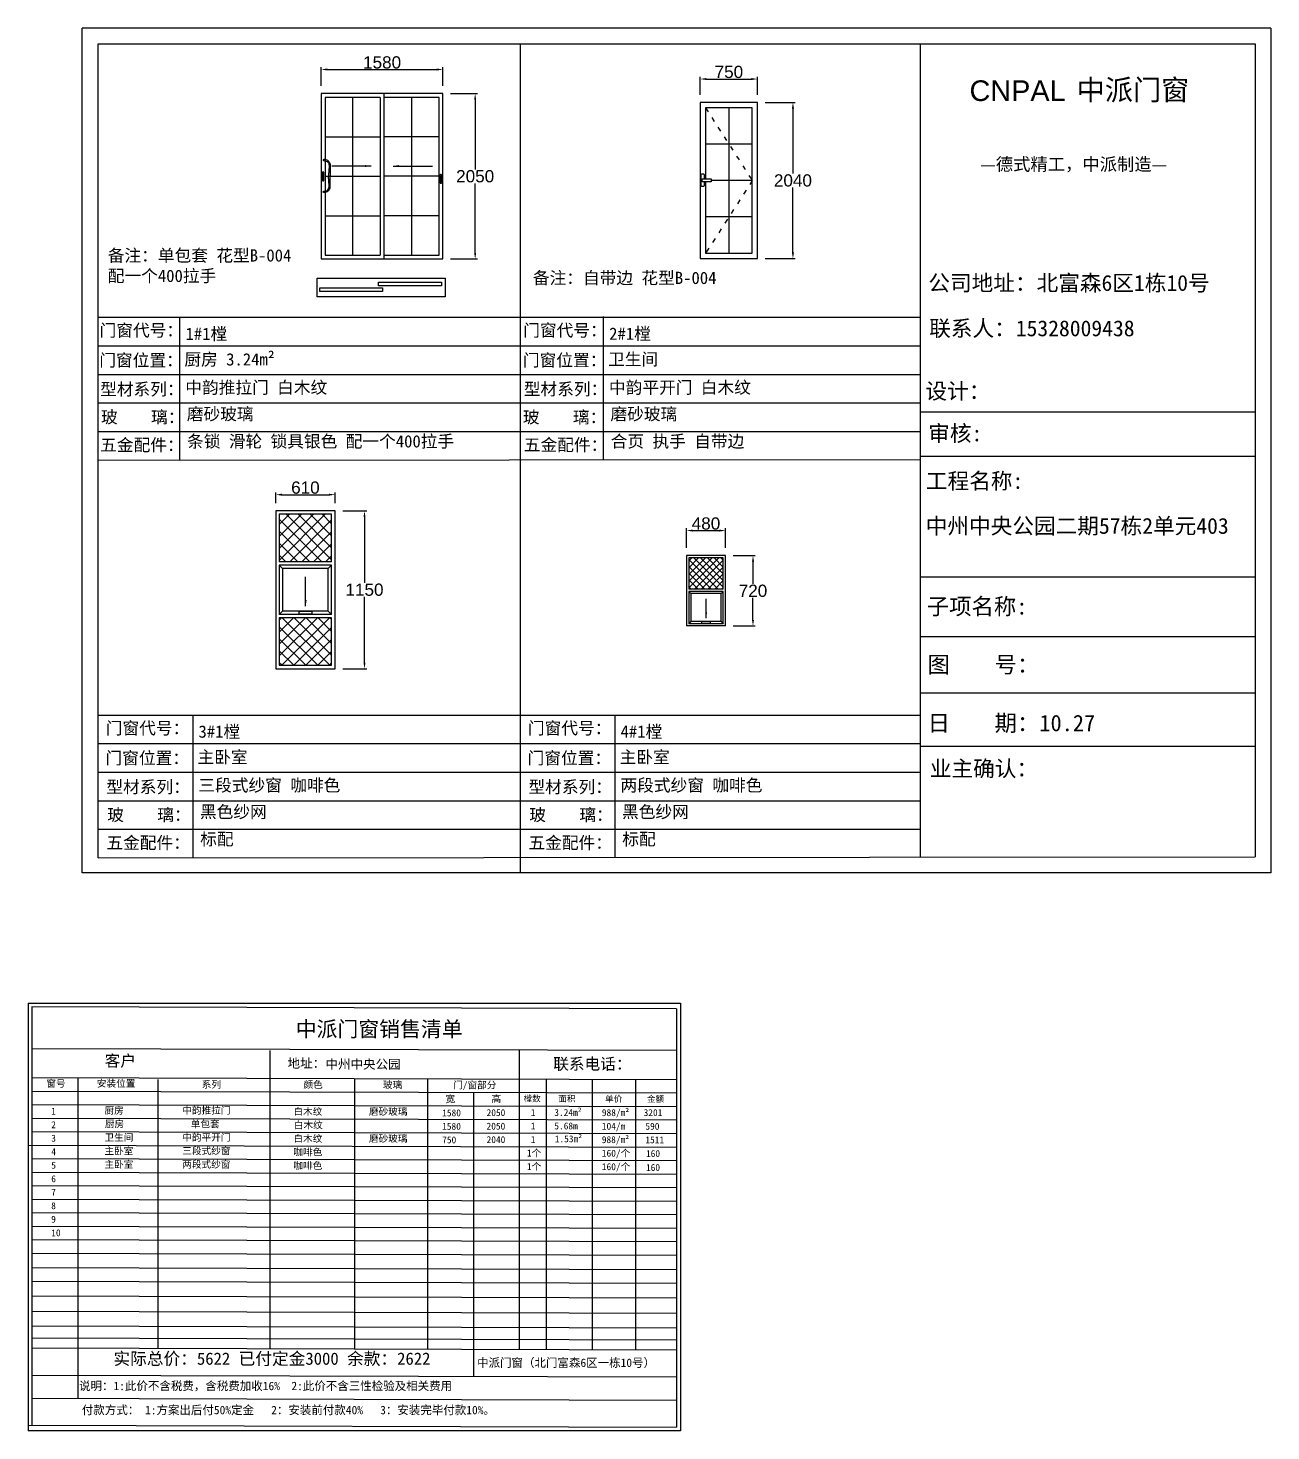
# Model space of a CAD drawing. Header units: inches. Extents: x -138455 to 599497, y -747149 to 13167.
# Drawn here: x 561419 to 577659, y -301930 to -283601 of the extents above; entities that cross this region are included whole.
import ezdxf

# ---------------------------------------------------------------- set-up
doc = ezdxf.new("R2010")
doc.units = ezdxf.units.IN
doc.header["$MEASUREMENT"] = 0
doc.header["$PDMODE"] = 35
doc.header["$PDSIZE"] = -3
doc.linetypes.add('ACAD_ISO03W100', pattern=[30, 12, -18])
doc.layers.add('0 @ 1', color=7, linetype='Continuous')
doc.styles.add('Annotative', font='arialbd.ttf')
doc.styles.add('MtXpl_', font='')
doc.styles.add('MtXpl__1', font='')
doc.styles.get("Standard").update_dxf_attribs({"font": 'arial.ttf'})
doc.styles.get('MtXpl_').set_extended_font_data('SimSun')
doc.styles.get('MtXpl__1').set_extended_font_data('SimSun', bold=True)
doc.dimstyles.get("Standard").update_dxf_attribs({"dimtxt": 80, "dimasz": 70, "dimexe": 40, "dimexo": 80, "dimgap": 0, "dimtad": 1, "dimtih": 1, "dimtoh": 1, "dimdec": 0, "dimzin": 0, "dimdsep": 46, "dimtxsty": 'Standard', "dimcen": 0.09, "dimadec": 0, "dimazin": 0, "dimtfac": 1, "dimtdec": 0, "dimtofl": 0, "dimtmove": 0, "dimatfit": 3, "dimfxl": 0, "dimtolj": 1, "dimtzin": 0, "dimarcsym": 0})

# ---------------------------------------------------------------- blocks, each defined once
blk = doc.blocks.new('*D2047')
at = {"color": 0, "lineweight": -2, "transparency": 16777216}
for p, q in [((565250, -284358), (565250, -284112)), ((565330, -284142), (566760, -284142)), ((566840, -284358), (566840, -284112))]:
    blk.add_line(p, q, dxfattribs=at)
at = {"color": 0, "transparency": 16777216}
for points in [[(565330, -284129), (565330, -284156), (565250, -284142)], [(566760, -284129), (566760, -284156), (566840, -284142)]]:
    blk.add_solid(points, dxfattribs=at)
at = {"layer": 'Defpoints', "color": 0, "transparency": 16777216}
for p in [(566840, -284142), (565250, -284458), (566840, -284458)]:
    blk.add_point(p, dxfattribs=at)
at = {"color": 0, "transparency": 16777216, "insert": (566045, -284051), "char_height": 160, "attachment_point": 5}
blk.add_mtext('\\A1;1580', dxfattribs=at)
blk = doc.blocks.new('*D2048')
at = {"color": 0, "lineweight": -2, "transparency": 16777216}
for p, q in [((566940, -284458), (567291, -284458)), ((567261, -284538), (567261, -285447)), ((567261, -286538), (567261, -285630)), ((566940, -286618), (567291, -286618))]:
    blk.add_line(p, q, dxfattribs=at)
at = {"color": 0, "transparency": 16777216}
for points in [[(567248, -284538), (567274, -284538), (567261, -284458)], [(567248, -286538), (567274, -286538), (567261, -286618)]]:
    blk.add_solid(points, dxfattribs=at)
at = {"layer": 'Defpoints', "color": 0, "transparency": 16777216}
for p in [(566840, -284458), (566840, -286618), (567261, -286618)]:
    blk.add_point(p, dxfattribs=at)
at = {"color": 0, "transparency": 16777216, "insert": (567261, -285538), "char_height": 160, "attachment_point": 5}
blk.add_mtext('\\A1;2050', dxfattribs=at)
blk = doc.blocks.new('123z')
at = {"color": 0}
for points in [[(94078, 52755), (94078, 52755, 0.414214), (94088, 52765), (94088, 52845, 0.414214), (94078, 52855), (94078, 52855, 0.414214), (94068, 52845), (94068, 52765, 0.414214)], [(94078, 52775), (94078, 52775, 0.414214), (94083, 52780), (94083, 52830, 0.414214), (94078, 52835), (94078, 52835, 0.414214), (94073, 52830), (94073, 52780, 0.414214)]]:
    blk.add_lwpolyline(points, format="xyb", close=True, dxfattribs=at)
blk = doc.blocks.new('123hhh')
for centre, radius, start, end in [((280706.3, -83231.5), 10, 16.45017, 30.15144), ((280724, -83285), 15, 176.76219, 183.23781), ((280706.3, -83338.5), 10, 329.84856, 343.54983)]:
    blk.add_arc(centre, radius, start, end)
for points, knots in [([(280691.5, -83211), (280688.9, -83210.6), (280685.3, -83210.1), (280685, -83215), (280689.9, -83216.5), (280695.6, -83216.9), (280703.8, -83219.4), (280710.5, -83226.2), (280712.5, -83239.1), (280711.7, -83253.6), (280710.7, -83267.6), (280709.5, -83277.4), (280709.2, -83282.1), (280709.1, -83284.2)], [0, 0, 0, 0, 6.082763, 8.582763, 11.318747, 19.461781, 26.725965, 36.438119, 46.233865, 64.642794, 80.276332, 88.205882, 94.390611, 94.390611, 94.390611, 94.390611]), ([(280714.9, -83226.5), (280712.4, -83222.1), (280706.8, -83213.8), (280697, -83212), (280691.5, -83211)], [0.93741, 0.93741, 0.93741, 0.93741, 13.606526, 29.417915, 29.417915, 29.417915, 29.417915]), ([(280715.8, -83228.7), (280716.2, -83230), (280717.4, -83234.2), (280716.8, -83248.6), (280716.7, -83266), (280716.7, -83280.5), (280716.7, -83285)], [1.197256, 1.197256, 1.197256, 1.197256, 5.358743, 14.155697, 44.084834, 57.684594, 57.684594, 57.684594, 57.684594]), ([(280691.5, -83359), (280688.9, -83359.4), (280685.3, -83359.9), (280685, -83355), (280689.9, -83353.5), (280695.6, -83353.1), (280703.8, -83350.6), (280710.5, -83343.8), (280712.5, -83330.9), (280711.7, -83316.4), (280710.7, -83302.4), (280709.5, -83292.6), (280709.2, -83287.9), (280709.1, -83285.8)], [0, 0, 0, 0, 6.082763, 8.582763, 11.318747, 19.461781, 26.725965, 36.438119, 46.233865, 64.642794, 80.276332, 88.205882, 94.390611, 94.390611, 94.390611, 94.390611]), ([(280715.8, -83341.3), (280716.2, -83340), (280717.4, -83335.8), (280716.8, -83321.4), (280716.7, -83304), (280716.7, -83289.5), (280716.7, -83285)], [1.197256, 1.197256, 1.197256, 1.197256, 5.358743, 14.155697, 44.084834, 57.684594, 57.684594, 57.684594, 57.684594]), ([(280714.9, -83343.5), (280712.4, -83347.9), (280706.8, -83356.2), (280697, -83358), (280691.5, -83359)], [0.93741, 0.93741, 0.93741, 0.93741, 13.606526, 29.417915, 29.417915, 29.417915, 29.417915])]:
    blk.add_open_spline(points, degree=3, knots=knots)
blk = doc.blocks.new('*D2049')
at = {"color": 0, "lineweight": -2, "transparency": 16777216}
for p, q in [((570201, -284473), (570201, -284237)), ((570281, -284267), (570871, -284267)), ((570951, -284473), (570951, -284237))]:
    blk.add_line(p, q, dxfattribs=at)
at = {"color": 0, "transparency": 16777216}
for points in [[(570281, -284254), (570281, -284280), (570201, -284267)], [(570871, -284254), (570871, -284280), (570951, -284267)]]:
    blk.add_solid(points, dxfattribs=at)
at = {"layer": 'Defpoints', "color": 0, "transparency": 16777216}
for p in [(570951, -284267), (570201, -284573), (570951, -284573)]:
    blk.add_point(p, dxfattribs=at)
at = {"color": 0, "transparency": 16777216, "insert": (570576, -284175), "char_height": 160, "attachment_point": 5}
blk.add_mtext('\\A1;750', dxfattribs=at)
blk = doc.blocks.new('*D2050')
at = {"color": 0, "lineweight": -2, "transparency": 16777216}
for p, q in [((571051, -284573), (571443, -284573)), ((571413, -284653), (571413, -285502)), ((571413, -286533), (571413, -285685)), ((571051, -286613), (571443, -286613))]:
    blk.add_line(p, q, dxfattribs=at)
at = {"color": 0, "transparency": 16777216}
for points in [[(571400, -284653), (571427, -284653), (571413, -284573)], [(571400, -286533), (571427, -286533), (571413, -286613)]]:
    blk.add_solid(points, dxfattribs=at)
at = {"layer": 'Defpoints', "color": 0, "transparency": 16777216}
for p in [(570951, -284573), (570951, -286613), (571413, -286613)]:
    blk.add_point(p, dxfattribs=at)
at = {"color": 0, "transparency": 16777216, "insert": (571413, -285593), "char_height": 160, "attachment_point": 5}
blk.add_mtext('\\A1;2040', dxfattribs=at)
blk = doc.blocks.new('*D2051')
at = {"color": 0, "lineweight": -2, "transparency": 16777216}
for p, q in [((564657, -289810), (564657, -289668)), ((564737, -289698), (565350, -289698)), ((565430, -289810), (565430, -289668))]:
    blk.add_line(p, q, dxfattribs=at)
at = {"color": 0, "transparency": 16777216}
for points in [[(564737, -289684), (564737, -289711), (564657, -289698)], [(565350, -289684), (565350, -289711), (565430, -289698)]]:
    blk.add_solid(points, dxfattribs=at)
at = {"layer": 'Defpoints', "color": 0, "transparency": 16777216}
for p in [(565430, -289698), (564657, -289910), (565430, -289910)]:
    blk.add_point(p, dxfattribs=at)
at = {"color": 0, "transparency": 16777216, "insert": (565043, -289606), "char_height": 160, "attachment_point": 5}
blk.add_mtext('\\A1;610', dxfattribs=at)
blk = doc.blocks.new('*D2052')
at = {"color": 0, "lineweight": -2, "transparency": 16777216}
for p, q in [((565530, -289910), (565845, -289910)), ((565815, -289990), (565815, -290849)), ((565815, -291891), (565815, -291032)), ((565530, -291971), (565845, -291971))]:
    blk.add_line(p, q, dxfattribs=at)
at = {"color": 0, "transparency": 16777216}
for points in [[(565802, -289990), (565828, -289990), (565815, -289910)], [(565802, -291891), (565828, -291891), (565815, -291971)]]:
    blk.add_solid(points, dxfattribs=at)
at = {"layer": 'Defpoints', "color": 0, "transparency": 16777216}
for p in [(565430, -289910), (565430, -291971), (565815, -291971)]:
    blk.add_point(p, dxfattribs=at)
at = {"color": 0, "transparency": 16777216, "insert": (565815, -290940), "char_height": 160, "attachment_point": 5}
blk.add_mtext('\\A1;1150', dxfattribs=at)
blk = doc.blocks.new('*D2053')
at = {"color": 0, "lineweight": -2, "transparency": 16777216}
for p, q in [((570023, -290394), (570023, -290137)), ((570532, -290394), (570532, -290137)), ((570103, -290167), (570452, -290167))]:
    blk.add_line(p, q, dxfattribs=at)
at = {"color": 0, "transparency": 16777216}
for points in [[(570103, -290153), (570103, -290180), (570023, -290167)], [(570452, -290153), (570452, -290180), (570532, -290167)]]:
    blk.add_solid(points, dxfattribs=at)
at = {"layer": 'Defpoints', "color": 0, "transparency": 16777216}
for p in [(570532, -290167), (570023, -290494), (570532, -290494)]:
    blk.add_point(p, dxfattribs=at)
at = {"color": 0, "transparency": 16777216, "insert": (570277, -290075), "char_height": 160, "width": 353.83, "attachment_point": 5}
blk.add_mtext('\\A1;480', dxfattribs=at)
blk = doc.blocks.new('*D2054')
at = {"color": 0, "lineweight": -2, "transparency": 16777216}
for p, q in [((570632, -290494), (570921, -290494)), ((570891, -290574), (570891, -290862)), ((570891, -291333), (570891, -291045)), ((570632, -291413), (570921, -291413))]:
    blk.add_line(p, q, dxfattribs=at)
at = {"color": 0, "transparency": 16777216}
for points in [[(570878, -290574), (570905, -290574), (570891, -290494)], [(570878, -291333), (570905, -291333), (570891, -291413)]]:
    blk.add_solid(points, dxfattribs=at)
at = {"layer": 'Defpoints', "color": 0, "transparency": 16777216}
for p in [(570532, -290494), (570532, -291413), (570891, -291413)]:
    blk.add_point(p, dxfattribs=at)
at = {"color": 0, "transparency": 16777216, "insert": (570891, -290954), "char_height": 160, "attachment_point": 5}
blk.add_mtext('\\A1;720', dxfattribs=at)

msp = doc.modelspace()

# ---------------------------------------------------------------- hatches: boundary and pattern name
h = msp.add_hatch()
h.set_pattern_fill('ANSI37', color=256, scale=883.434709)
h.set_pattern_definition([(45, (365227.3, -98353.49), (-78.085334, 78.085334), []), (135, (365227.3, -98353.49), (-78.085334, -78.085334), [])])
h.paths.add_polyline_path([(565385.8, -289953.9), (564701.1, -289953.9), (564701.1, -290574.8), (565385.8, -290574.8)])
h.paths.add_polyline_path([(565385.8, -291926.9), (565385.8, -291306.1), (564701.1, -291306.1), (564701.1, -291926.9)])
h = msp.add_hatch()
h.set_pattern_fill('ANSI37', color=256, scale=500)
h.set_pattern_definition([(45, (0, -243.144), (-44.194174, 44.194174), []), (135, (0, -243.144), (-44.194174, -44.194174), [])])
h.paths.add_polyline_path([(570051.9, -290523.4), (570051.9, -290932), (570502.5, -290932), (570502.5, -290523.4)])

# ---------------------------------------------------------------- linework, layer by layer
for p, q in [((577658.8, -283601.2), (562126.3, -283601.2)), ((562126.3, -294638.2), (562126.3, -283601.2)), ((577658.8, -283601.2), (577658.8, -294638.2)), ((562333.7, -283807.9), (577452.1, -283807.9)), ((562333.7, -294442.5), (562333.7, -283807.9)), ((567848.5, -283807.9), (567848.5, -294638.2)), ((573073.9, -283807.9), (573073.9, -294431.6)), ((577452.1, -283807.9), (577452.1, -294430.9)), ((566069.6, -284458.3), (566069.6, -286618.3)), ((566019.6, -284508.3), (565299.6, -284508.3)), ((565299.6, -284508.3), (565299.6, -286568.3)), ((565659.6, -284508.3), (565659.6, -286568.3)), ((566019.6, -284508.3), (566019.6, -286568.3)), ((566429.6, -284508.3), (566429.6, -286568.3)), ((570881.1, -284643.3), (570271.1, -284643.3)), ((570271.1, -284643.3), (570271.1, -285572.7)), ((570576.1, -284643.3), (570576.1, -286543.3)), ((570881.1, -286543.3), (570881.1, -284643.3)), ((565299.6, -285023.3), (566019.6, -285023.3)), ((566789.6, -285023.3), (566069.6, -285023.3)), ((570881.1, -285118.3), (570271.1, -285118.3)), ((565299.6, -285538.3), (566019.6, -285538.3)), ((566789.6, -285538.3), (566069.6, -285538.3)), ((570271.1, -285611.8), (570271.1, -286543.3)), ((570881.1, -285593.3), (570343.8, -285593.3)), ((565299.6, -286053.3), (566019.6, -286053.3)), ((566789.6, -286053.3), (566069.6, -286053.3)), ((570881.1, -286068.3), (570271.1, -286068.3)), ((565299.6, -286568.3), (566019.6, -286568.3)), ((570271.1, -286543.3), (570881.1, -286543.3)), ((562333.3, -287379.5), (573073.9, -287379.5)), ((563399.8, -287372.6), (563399.8, -289238.2)), ((568935.2, -287371.3), (568935.2, -289236.9)), ((562333.3, -287752.6), (573073.9, -287752.6)), ((562333.3, -288125.8), (573073.9, -288125.8)), ((562333.3, -288498.9), (573073.9, -288498.9)), ((573073.9, -288615.6), (577452.1, -288615.6)), ((562333.3, -288872), (573073.9, -288872)), ((573073.9, -289196.7), (577452.1, -289196.7)), ((562333.7, -289245.6), (573073.9, -289240.2)), ((564656.9, -289909.7), (564656.9, -291971.1)), ((565429.9, -289909.7), (564656.9, -289909.7)), ((564701.1, -289953.9), (564701.1, -290574.8)), ((565385.8, -289953.9), (564701.1, -289953.9)), ((565385.8, -290574.8), (565385.8, -289953.9)), ((565429.9, -291971.1), (565429.9, -289909.7)), ((570022.9, -290494.3), (570022.9, -291413.2)), ((570531.6, -290494.3), (570022.9, -290494.3)), ((570531.6, -291413.2), (570531.6, -290494.3)), ((565385.8, -290574.8), (564701.1, -290574.8)), ((564701.1, -290618.9), (564701.1, -291261.9)), ((565385.8, -290618.9), (564701.1, -290618.9)), ((564745.3, -290663.1), (564701.1, -290618.9)), ((564745.3, -290663.1), (564745.3, -291217.7)), ((565341.6, -290663.1), (564745.3, -290663.1)), ((565341.6, -290663.1), (565385.8, -290618.9)), ((565341.6, -291217.7), (565341.6, -290663.1)), ((565385.8, -291261.9), (565385.8, -290618.9)), ((570051.9, -290523.4), (570051.9, -290932)), ((570502.5, -290523.4), (570051.9, -290523.4)), ((570502.5, -290932), (570502.5, -290523.4)), ((573073.9, -290772.4), (577452.1, -290772.4)), ((570502.5, -290932), (570051.9, -290932)), ((570051.9, -290961), (570051.9, -291384.1)), ((570502.5, -290961), (570051.9, -290961)), ((570081, -290990.1), (570051.9, -290961)), ((570081, -290990.1), (570081, -291355.1)), ((570473.4, -290990.1), (570081, -290990.1)), ((570473.4, -290990.1), (570502.5, -290961)), ((570473.4, -291355.1), (570473.4, -290990.1)), ((570502.5, -291384.1), (570502.5, -290961)), ((564745.3, -291217.7), (564701.1, -291261.9)), ((565341.6, -291217.7), (564745.3, -291217.7)), ((565341.6, -291217.7), (565385.8, -291261.9)), ((565385.8, -291261.9), (564701.1, -291261.9)), ((564701.1, -291306.1), (564701.1, -291926.9)), ((565385.8, -291306.1), (564701.1, -291306.1)), ((565385.8, -291926.9), (565385.8, -291306.1)), ((570531.6, -291413.2), (570022.9, -291413.2)), ((570081, -291355.1), (570051.9, -291384.1)), ((570502.5, -291384.1), (570051.9, -291384.1)), ((570473.4, -291355.1), (570081, -291355.1)), ((570473.4, -291355.1), (570502.5, -291384.1)), ((573073.9, -291551.3), (577452.1, -291551.3)), ((564656.9, -291971.1), (565429.9, -291971.1)), ((564701.1, -291926.9), (565385.8, -291926.9)), ((573073.9, -292288.2), (577452.1, -292288.2)), ((562337.4, -292576.4), (573078, -292576.4)), ((563571.2, -292576.4), (563571.2, -294442)), ((569086.2, -292576.4), (569086.2, -294442)), ((562337.4, -292949.5), (573078, -292949.5)), ((573073.9, -292983.2), (577452.1, -292983.2)), ((562337.4, -293322.6), (573078, -293322.6)), ((562337.4, -293695.8), (573078, -293695.8)), ((562337.4, -294068.9), (573078, -294068.9)), ((562333.7, -294442.5), (577452.1, -294430.9)), ((577658.8, -294638.2), (562126.3, -294638.2)), ((561419, -296339.8), (561419, -301930.3)), ((561419, -296339.8), (569942.7, -296339.8)), ((569942.7, -296339.8), (569942.7, -301930.3)), ((569892.7, -296414.9), (561469, -296389.8)), ((561469, -296389.8), (561469, -301855.2)), ((569892.7, -296414.9), (569892.7, -301880.3)), ((569892.7, -296961.3), (561469, -296936.1)), ((564576.2, -296961.3), (564576.2, -299648.2)), ((567837.7, -296961.3), (567837.7, -300871.7)), ((561469, -297313.1), (569892.7, -297338.3)), ((562069, -297313.1), (562069, -298901.4)), ((563114.5, -297338.3), (563114.5, -300851.5)), ((565686.1, -297338.3), (565686.1, -300859.2)), ((566637.7, -297338.3), (566637.7, -300862)), ((568188.8, -297338.3), (568188.8, -300871.7)), ((568788.8, -297338.3), (568788.8, -298926.5)), ((569358.1, -297338.3), (569358.1, -300871.7)), ((561469, -297489.6), (569892.7, -297514.8)), ((567237.7, -297514.8), (567237.7, -300871.7)), ((561469, -297666.1), (569892.7, -297691.2)), ((561469, -297842.5), (569892.7, -297867.7)), ((561469, -298019), (569892.7, -298044.2)), ((561419, -298195.5), (569892.7, -298220.6)), ((561469, -298372), (569892.7, -298397.1)), ((561469, -298548.4), (569892.7, -298573.6)), ((561469, -298724.9), (569892.7, -298750)), ((561469, -298901.4), (569892.7, -298926.5)), ((562069, -298901.4), (562069, -301503.2)), ((568788.8, -298926.5), (568788.8, -300871.7)), ((561469, -299077.8), (569892.7, -299103)), ((561469, -299254.3), (569892.7, -299279.5)), ((561469, -299430.8), (569892.7, -299455.9)), ((561469, -299607.3), (569892.7, -299632.4)), ((564576.2, -299648.2), (564576.2, -300855.9)), ((561469, -299796.5), (569892.7, -299821.6)), ((561469, -299974.7), (569892.7, -299999.8)), ((561469, -300165.3), (569892.7, -300190.5)), ((561469, -300367.1), (569892.7, -300392.3)), ((561469, -300557.8), (569892.7, -300582.9)), ((561469, -300713.7), (569892.7, -300738.8)), ((561469, -300846.6), (569892.7, -300871.7)), ((567237.7, -300871.7), (567237.7, -301216.8)), ((561469, -301199.5), (569892.7, -301224.7)), ((561469, -301503.2), (569892.7, -301528.3)), ((561419, -301855.2), (569892.7, -301880.3)), ((569942.7, -301930.3), (561419, -301930.3))]:
    msp.add_line(p, q)
for points in [[(565249.6, -286618.3), (566839.6, -286618.3), (566839.6, -284458.3), (565249.6, -284458.3)], [(570201.1, -286613.3), (570951.1, -286613.3), (570951.1, -284573.3), (570201.1, -284573.3)], [(570228.5, -285572.7), (570343.8, -285572.7), (570343.8, -285611.8), (570228.5, -285611.8)], [(565198.1, -286867.3), (566871.1, -286867.3), (566871.1, -287113.3), (565198.1, -287113.3)], [(566049.6, -287044.3), (565229.6, -287044.3), (565229.6, -286995.8), (566049.6, -286995.8)], [(565999.6, -286919.3), (566819.6, -286919.3), (566819.6, -286969.3), (565999.6, -286969.3)]]:
    msp.add_lwpolyline(points, close=True)
msp.add_lwpolyline([(566069.6, -286568.3), (566789.6, -286568.3), (566789.6, -284508.3), (566069.6, -284508.3)])
at = {"linetype": 'ACAD_ISO03W100', "ltscale": 5}
msp.add_lwpolyline([(570271.1, -284643.3), (570881.1, -285593.3), (570271.1, -286543.3)], dxfattribs=at)
msp.add_lwpolyline([(570258.4, -285572.7), (570258.4, -285522.7, 0.4142136), (570244.4, -285508.7), (570223.8, -285508.7, 0.4142136), (570209.8, -285522.7), (570209.8, -285652.2, 0.4142136), (570223.8, -285666.2), (570244.4, -285666.2, 0.4142136), (570258.4, -285652.2), (570258.4, -285611.8)], format="xyb")
for points in [[(564969.8, -291254.5), (565117, -291254.5, 0.4142136), (565131.8, -291239.8), (565131.8, -291239.8, 0.4142136), (565117, -291225.1), (564969.8, -291225.1, 0.4142136), (564955.1, -291239.8), (564955.1, -291239.8, 0.4142136)], [(570228.8, -291379.3), (570325.7, -291379.3, 0.4142136), (570335.4, -291369.6), (570335.4, -291369.6, 0.4142136), (570325.7, -291359.9), (570228.8, -291359.9, 0.4142136), (570219.1, -291369.6), (570219.1, -291369.6, 0.4142136)]]:
    msp.add_lwpolyline(points, format="xyb", close=True)

# ---------------------------------------------------------------- block references
for name, p, xscale, yscale, zscale in [('123hhh', (-249354.2, -43816.8), 2.902285752774178, 2.902285752774178, 2.902285752774178), ('123z', (458169.5, -345656.2), 1.138461538461538, 1.138461538461538, 1.138461538461538), ('123z', (459708.5, -345688.8), 1.138461538461538, 1.138461538461538, 1.138461538461538)]:
    msp.add_blockref(name, p, dxfattribs=dict(xscale=xscale, yscale=yscale, zscale=zscale))

# ---------------------------------------------------------------- texts
msp.add_text('CNPAL', height=269.64).set_placement((573720.5, -284554.2))
for s, height, style, p in [('中派门窗', 269.64, 'MtXpl_', (575120.6, -284543.1)), ('—德式精工，中派制造—', 165.935, 'MtXpl_', (573861.6, -285463.2)), ('公司地址：北富森6区1栋10号', 207.419, 'MtXpl_', (573181.8, -287034.9)), ('联系人：15328009438', 207.419, 'MtXpl_', (573193.1, -287627.9)), ('门窗代号：', 160, 'MtXpl__1', (562353.5, -287631)), ('1#1樘', 160, 'MtXpl__1', (563476.5, -287675.8)), ('门窗代号：', 160, 'MtXpl__1', (567888.9, -287629.7)), ('2#1樘', 160, 'MtXpl__1', (569011.9, -287674.5)), ('门窗位置：', 160, 'MtXpl__1', (562349.7, -288021.3)), ('厨房 3.24m²', 160, 'MtXpl__1', (563462.1, -288009.5)), ('门窗位置：', 160, 'MtXpl__1', (567885.1, -288020)), ('卫生间', 160, 'MtXpl__1', (568997.5, -288008.1)), ('型材系列：', 160, 'MtXpl__1', (562360.8, -288398.8)), ('型材系列：', 160, 'MtXpl__1', (567896.2, -288397.5)), ('设计：', 207.42, 'MtXpl_', (573144.5, -288447.8)), ('玻    璃：', 160, 'MtXpl__1', (562372.3, -288763.2)), ('玻    璃：', 160, 'MtXpl__1', (567884.2, -288764.2)), ('审核:', 207.42, 'MtXpl_', (573180.2, -289000.2)), ('五金配件：', 160, 'MtXpl__1', (562361.2, -289128)), ('五金配件：', 160, 'MtXpl__1', (567896.6, -289126.7)), ('工程名称:', 207.42, 'MtXpl_', (573149.7, -289621.4)), ('中州中央公园二期57栋2单元403', 207.419, 'MtXpl_', (573148.3, -290209)), ('子项名称:', 214.34, 'MtXpl_', (573161.7, -291264)), ('图    号：', 214.34, 'MtXpl_', (573171.9, -292024)), ('门窗代号：', 160, 'MtXpl__1', (562434.7, -292827.8)), ('3#1樘', 160, 'MtXpl__1', (563645.8, -292872.6)), ('门窗代号：', 160, 'MtXpl__1', (567949.7, -292827.8)), ('4#1樘', 160, 'MtXpl__1', (569160.8, -292872.6)), ('日    期：10.27', 214.336, 'MtXpl_', (573172.6, -292788.4)), ('门窗位置：', 160, 'MtXpl__1', (562430.9, -293218.2)), ('主卧室', 160, 'MtXpl__1', (563633.4, -293206.3)), ('门窗位置：', 160, 'MtXpl__1', (567945.9, -293218.2)), ('主卧室', 160, 'MtXpl__1', (569148.5, -293206.3)), ('业主确认：', 207.42, 'MtXpl_', (573201.4, -293379.7)), ('型材系列：', 160, 'MtXpl__1', (562442, -293595.7)), ('型材系列：', 160, 'MtXpl__1', (567957, -293595.7)), ('玻    璃：', 160, 'MtXpl__1', (562453.5, -293960.1)), ('玻    璃：', 160, 'MtXpl__1', (567968.5, -293960.1)), ('五金配件：', 160, 'MtXpl__1', (562442.4, -294324.9)), ('五金配件：', 160, 'MtXpl__1', (567957.4, -294324.9))]:
    msp.add_text(s, height=height, dxfattribs=dict(style=style)).set_placement(p)
at = {"char_height": 160, "attachment_point": 1, "style": 'MtXpl__1'}
for s, width, insert in [('备注：单包套 花型B-004\\P配一个400拉手', 3710.018, (562460.5, -286491.9)), ('备注：自带边 花型B-004', 3710.018, (568014.8, -286785.3)), ('中韵推拉门 白木纹', 3710.018, (563473.3, -288216.7)), ('中韵平开门 白木纹', 3710.018, (569008.7, -288216.7)), ('磨砂玻璃', 2728, (563493.3, -288563.7)), ('磨砂玻璃', 2728, (569028.7, -288563.7)), ('条锁 滑轮 锁具银色 配一个400拉手', 3710.018, (563496.8, -288920.6)), ('合页 执手 自带边 ', 3710.018, (569032.2, -288920.6)), ('三段式纱窗 咖啡色', 3710.018, (563644.6, -293413.6)), ('两段式纱窗 咖啡色', 3710.018, (569159.7, -293413.6)), ('黑色纱网', 2728, (563664.7, -293760.5)), ('黑色纱网', 2728, (569179.7, -293760.5)), ('标配', 3710.018, (563668.2, -294117.5)), ('标配', 3710.018, (569183.2, -294117.5))]:
    msp.add_mtext_dynamic_manual_height_columns(s, width=width, gutter_width=903.5, heights=[0], dxfattribs=dict(at, insert=insert))
at = {"layer": '0 @ 1', "style": 'Annotative'}
msp.add_text('中州中央公园', height=120, dxfattribs=at).set_placement((565305.4, -297198.5))
at = {"layer": '0 @ 1', "attachment_point": 1, "style": 'Annotative'}
for s, width, heights, insert, char_height in [('{\\fSimSun|b1|i0|c134|p2;中派门窗销售清单}', 2802.276, [0], (564915.7, -296579.2), 200), ('{\\fSimSun|b1|i0|c134|p2;客户}', 485.592, [0], (562420.4, -297019.2), 150), ('{\\fSimSun|b1|i0|c134|p2;地址：}', 3483.473, [0], (564810.5, -297066), 120), ('{\\fSimSun|b1|i0|c134|p2;联系电话：}', 1409.924, [0], (568281.2, -297059.3), 150), ('{\\fSimSun|b1|i0|c134|p2;窗号}', 485.592, [0], (561657.7, -297345.7), 90), ('{\\fSimSun|b1|i0|c134|p2;安装位置}', 706.927, [0], (562317.5, -297345.1), 90), ('{\\fSimSun|b1|i0|c134|p2;系列}', 485.592, [0], (563688.1, -297358.3), 90), ('{\\fSimSun|b1|i0|c134|p2;颜色}', 485.592, [0], (565017.1, -297359.4), 90), ('{\\fSimSun|b1|i0|c134|p2;玻璃}', 485.592, [0], (566055.9, -297363), 90), ('{\\fSimSun|b1|i0|c134|p2;门/窗部分}', 603.897, [0], (566973.1, -297365.7), 90), ('{\\fSimSun|b1|i0|c134|p2;宽 }', 603.897, [0], (566874.2, -297547.8), 90), ('{\\fSimSun|b1|i0|c134|p2;高 }', 603.897, [0], (567474.2, -297547.8), 90), ('{\\fSimSun|b1|i0|c134|p2;樘数}', 603.897, [0], (567893.1, -297548), 80), ('{\\fSimSun|b1|i0|c134|p2;面积}', 603.897, [0], (568347.5, -297548), 80), ('{\\fSimSun|b1|i0|c134|p2;单价}', 603.897, [0], (568958.5, -297551.7), 80), ('{\\fSimSun|b1|i0|c134|p2;金额}', 603.897, [0], (569505.4, -297553.1), 80), ('{\\fSimSun|b1|i0|c134|p2;1}', 485.592, [0], (561722.1, -297708), 90), ('{\\fSimSun|b1|i0|c134|p2;厨房}', 1528.495, [129], (562417.4, -297697.6), 90), ('{\\fSimSun|b1|i0|c134|p2;中韵推拉门}', 1528.495, [129], (563433.7, -297696.7), 90), ('{\\fSimSun|b1|i0|c134|p2;白木纹}', 1460.301, [0], (564886.7, -297712.7), 90), ('{\\fSimSun|b1|i0|c134|p2;  磨砂玻璃}', 1460.301, [0], (565750.3, -297712.3), 90), ('{\\fSimSun|b1|i0|c134|p2;1580}', 1460.301, [0], (566830.2, -297729.1), 90), ('{\\fSimSun|b1|i0|c134|p2;2050}', 1460.301, [0], (567410.3, -297726.5), 90), ('{\\fSimSun|b1|i0|c134|p2;1}', 102.542, [0], (567988.9, -297725.2), 90), ('{\\fSimSun|b1|i0|c134|p2;3.24m²}', 1460.301, [0], (568295.4, -297724.2), 90), ('{\\fSimSun|b1|i0|c134|p2;988/m²}', 1460.301, [0], (568916.8, -297727.1), 90), ('{\\fSimSun|b1|i0|c134|p2;3201}', 1460.301, [0], (569462.1, -297726.3), 90), ('{\\fSimSun|b1|i0|c134|p2;2}', 485.592, [0], (561722.1, -297884.5), 90), ('{\\fSimSun|b1|i0|c134|p2;厨房}', 1528.495, [129], (562422.6, -297874.1), 90), ('{\\fSimSun|b1|i0|c134|p2;单包套}', 1528.495, [129], (563544.8, -297876.7), 90), ('{\\fSimSun|b1|i0|c134|p2;白木纹}', 1460.301, [0], (564891.9, -297889.2), 90), ('{\\fSimSun|b1|i0|c134|p2;1580}', 1460.301, [0], (566829.6, -297905.5), 90), ('{\\fSimSun|b1|i0|c134|p2;2050}', 1460.301, [0], (567409.7, -297903), 90), ('{\\fSimSun|b1|i0|c134|p2;1}', 102.542, [0], (567988.4, -297901.7), 90), ('{\\fSimSun|b1|i0|c134|p2;5.68m}', 1460.301, [0], (568295.4, -297900.7), 90), ('{\\fSimSun|b1|i0|c134|p2;104/m}', 1460.301, [0], (568916.3, -297903.6), 90), ('{\\fSimSun|b1|i0|c134|p2;590}', 1460.301, [0], (569485.2, -297905.1), 90), ('{\\fSimSun|b1|i0|c134|p2;3}', 485.592, [0], (561722.1, -298060.9), 90), ('{\\fSimSun|b1|i0|c134|p2;卫生间}', 1528.495, [129], (562417.4, -298050.5), 90), ('{\\fSimSun|b1|i0|c134|p2;主卧室}', 1528.495, [129], (562416.9, -298227.1), 90), ('{\\fSimSun|b1|i0|c134|p2;三段式纱窗}', 1528.495, [129], (563433.2, -298226.2), 90), ('{\\fSimSun|b1|i0|c134|p2;中韵平开门}', 1528.495, [129], (563433.7, -298049.6), 90), ('{\\fSimSun|b1|i0|c134|p2;白木纹}', 1460.301, [0], (564886.7, -298065.7), 90), ('{\\fSimSun|b1|i0|c134|p2;  磨砂玻璃}', 1460.301, [0], (565750.3, -298065.2), 90), ('{\\fSimSun|b1|i0|c134|p2;750}', 1460.301, [0], (566830.2, -298082), 90), ('{\\fSimSun|b1|i0|c134|p2;2040}', 1460.301, [0], (567410.3, -298079.4), 90), ('{\\fSimSun|b1|i0|c134|p2;1}', 102.542, [0], (567988.9, -298078.2), 90), ('{\\fSimSun|b1|i0|c134|p2;1.53m²}', 1460.301, [0], (568301.2, -298068.7), 90), ('{\\fSimSun|b1|i0|c134|p2;988/m²}', 1460.301, [0], (568915.8, -298080), 90), ('{\\fSimSun|b1|i0|c134|p2;1511}', 1460.301, [0], (569485.2, -298081.6), 90), ('{\\fSimSun|b1|i0|c134|p2;4}', 485.592, [0], (561722.1, -298237.4), 90), ('{\\fSimSun|b1|i0|c134|p2;主卧室}', 1528.495, [129], (562416.9, -298403.5), 90), ('{\\fSimSun|b1|i0|c134|p2;两段式纱窗}', 1528.495, [129], (563433.2, -298402.6), 90), ('{\\fSimSun|b1|i0|c134|p2;咖啡色}', 1460.301, [0], (564886.2, -298242.2), 90), ('{\\fSimSun|b1|i0|c134|p2;1个}', 542.613, [0], (567937.3, -298254.7), 90), ('{\\fSimSun|b1|i0|c134|p2;160/个}', 1460.301, [0], (568916.3, -298256.5), 90), ('{\\fSimSun|b1|i0|c134|p2;160}', 1460.301, [0], (569493.3, -298261.2), 90), ('{\\fSimSun|b1|i0|c134|p2;5}', 485.592, [0], (561722.1, -298413.9), 90), ('{\\fSimSun|b1|i0|c134|p2;咖啡色}', 1460.301, [0], (564886.2, -298418.6), 90), ('{\\fSimSun|b1|i0|c134|p2;1个}', 542.613, [0], (567937.3, -298431.1), 90), ('{\\fSimSun|b1|i0|c134|p2;160/个}', 1460.301, [0], (568916.3, -298433), 90), ('{\\fSimSun|b1|i0|c134|p2;160}', 1460.301, [0], (569493.3, -298442.7), 90), ('{\\fSimSun|b1|i0|c134|p2;6}', 485.592, [0], (561722.1, -298590.4), 90), ('{\\fSimSun|b1|i0|c134|p2;8}', 485.592, [0], (561721.6, -298943.3), 90), ('{\\fSimSun|b1|i0|c134|p2;7}', 485.592, [0], (561722.1, -298766.8), 90), ('{\\fSimSun|b1|i0|c134|p2;9}', 485.592, [0], (561721, -299119.8), 90), ('{\\fSimSun|b1|i0|c134|p2;10}', 485.592, [0], (561722.1, -299296.2), 90), ('{\\fSimSun|b1|i0|c134|p2;实际总价：5622 已付定金3000 余款：2622}', 4499.664, [0], (562534.3, -300905.6), 160), ('{\\fSimSun|b1|i0|c134|p2;中派门窗（北门富森6区一栋10号）}', 2734.804, [0], (567286.4, -300984.5), 110), ('{\\fSimSun|b1|i0|c134|p2;说明：1:此价不含税费，含税费加收16%  2:此价不含三性检验及相关费用}', 6113.097, [0], (562085.3, -301287.2), 110), ('{\\fSimSun|b1|i0|c134|p2;付款方式： 1:方案出后付50%定金   2：安装前付款40%   3：安装完毕付款10%。}', 7146.186, [0], (562121.9, -301602.3), 110)]:
    msp.add_mtext_dynamic_manual_height_columns(s, width=width, gutter_width=903.5, heights=heights, dxfattribs=dict(at, insert=insert, char_height=char_height))

# ---------------------------------------------------------------- dimensions: what is measured, and where the dimension line sits
for base, p1, p2, text, picture, middle in [((566839.6, -284142.3), (565249.6, -284458.3), (566839.6, -284458.3), '1580', '*D2047', (566044.6, -284050.6)), ((565429.9, -289697.7), (564656.9, -289909.7), (565429.9, -289909.7), '610', '*D2051', (565043.4, -289606)), ((570531.6, -290166.8), (570022.9, -290494.3), (570531.6, -290494.3), '480', '*D2053', (570277.2, -290075.1))]:
    dim = msp.add_linear_dim(base=base, p1=p1, p2=p2, text=text, dimstyle='Standard', override={"dimtxt": 160, "dimasz": 80, "dimexe": 30, "dimexo": 100, "dimgap": 10, "dimfxl": 100})
    dim.commit()
    dim.dimension.update_dxf_attribs({"geometry": picture, "text_midpoint": middle})
dim = msp.add_linear_dim(base=(570951.1, -284267), p1=(570201.1, -284573.3), p2=(570951.1, -284573.3), dimstyle='Standard', override={"dimtxt": 160, "dimasz": 80, "dimexe": 30, "dimexo": 100, "dimgap": 10, "dimfxl": 100})
dim.commit()
dim.dimension.update_dxf_attribs({"geometry": '*D2049', "text_midpoint": (570576.1, -284175.3)})
for base, p1, p2, text, picture, middle in [((567261.1, -286618.3), (566839.6, -284458.3), (566839.6, -286618.3), '2050', '*D2048', (567261.1, -285538.3)), ((565815.1, -291971.1), (565429.9, -289909.7), (565429.9, -291971.1), '1150', '*D2052', (565815.1, -290940.4)), ((570891.3, -291413.2), (570531.6, -290494.3), (570531.6, -291413.2), '720', '*D2054', (570891.3, -290953.8))]:
    dim = msp.add_linear_dim(base=base, p1=p1, p2=p2, angle=90, text=text, dimstyle='Standard', override={"dimtxt": 160, "dimasz": 80, "dimexe": 30, "dimexo": 100, "dimgap": 10, "dimfxl": 100})
    dim.commit()
    dim.dimension.update_dxf_attribs({"geometry": picture, "text_midpoint": middle})
dim = msp.add_linear_dim(base=(571413.3, -286613.3), p1=(570951.1, -284573.3), p2=(570951.1, -286613.3), angle=90, dimstyle='Standard', override={"dimtxt": 160, "dimasz": 80, "dimexe": 30, "dimexo": 100, "dimgap": 10, "dimfxl": 100})
dim.commit()
dim.dimension.update_dxf_attribs({"geometry": '*D2050', "text_midpoint": (571413.3, -285593.3)})

# ---------------------------------------------------------------- leaders
for points, override in [([(565901.6, -285404.3), (565386.6, -285404.3)], {"dimtxt": 160, "dimasz": 80, "dimexe": 30, "dimexo": 100, "dimgap": 10, "dimtad": 0, "dimfxl": 100}), ([(566187.6, -285404.3), (566702.6, -285404.3)], {"dimtxt": 160, "dimasz": 80, "dimexe": 30, "dimexo": 100, "dimgap": 10, "dimtad": 0, "dimfxl": 100}), ([(565046.2, -291154.1), (565046.2, -290769.4)], {"dimtxt": 150, "dimasz": 80}), ([(570279, -291313.2), (570279, -291060)], {"dimtxt": 150, "dimasz": 80})]:
    msp.add_leader(points, dimstyle='Standard', override=override)

doc.saveas('drawing.dxf')
